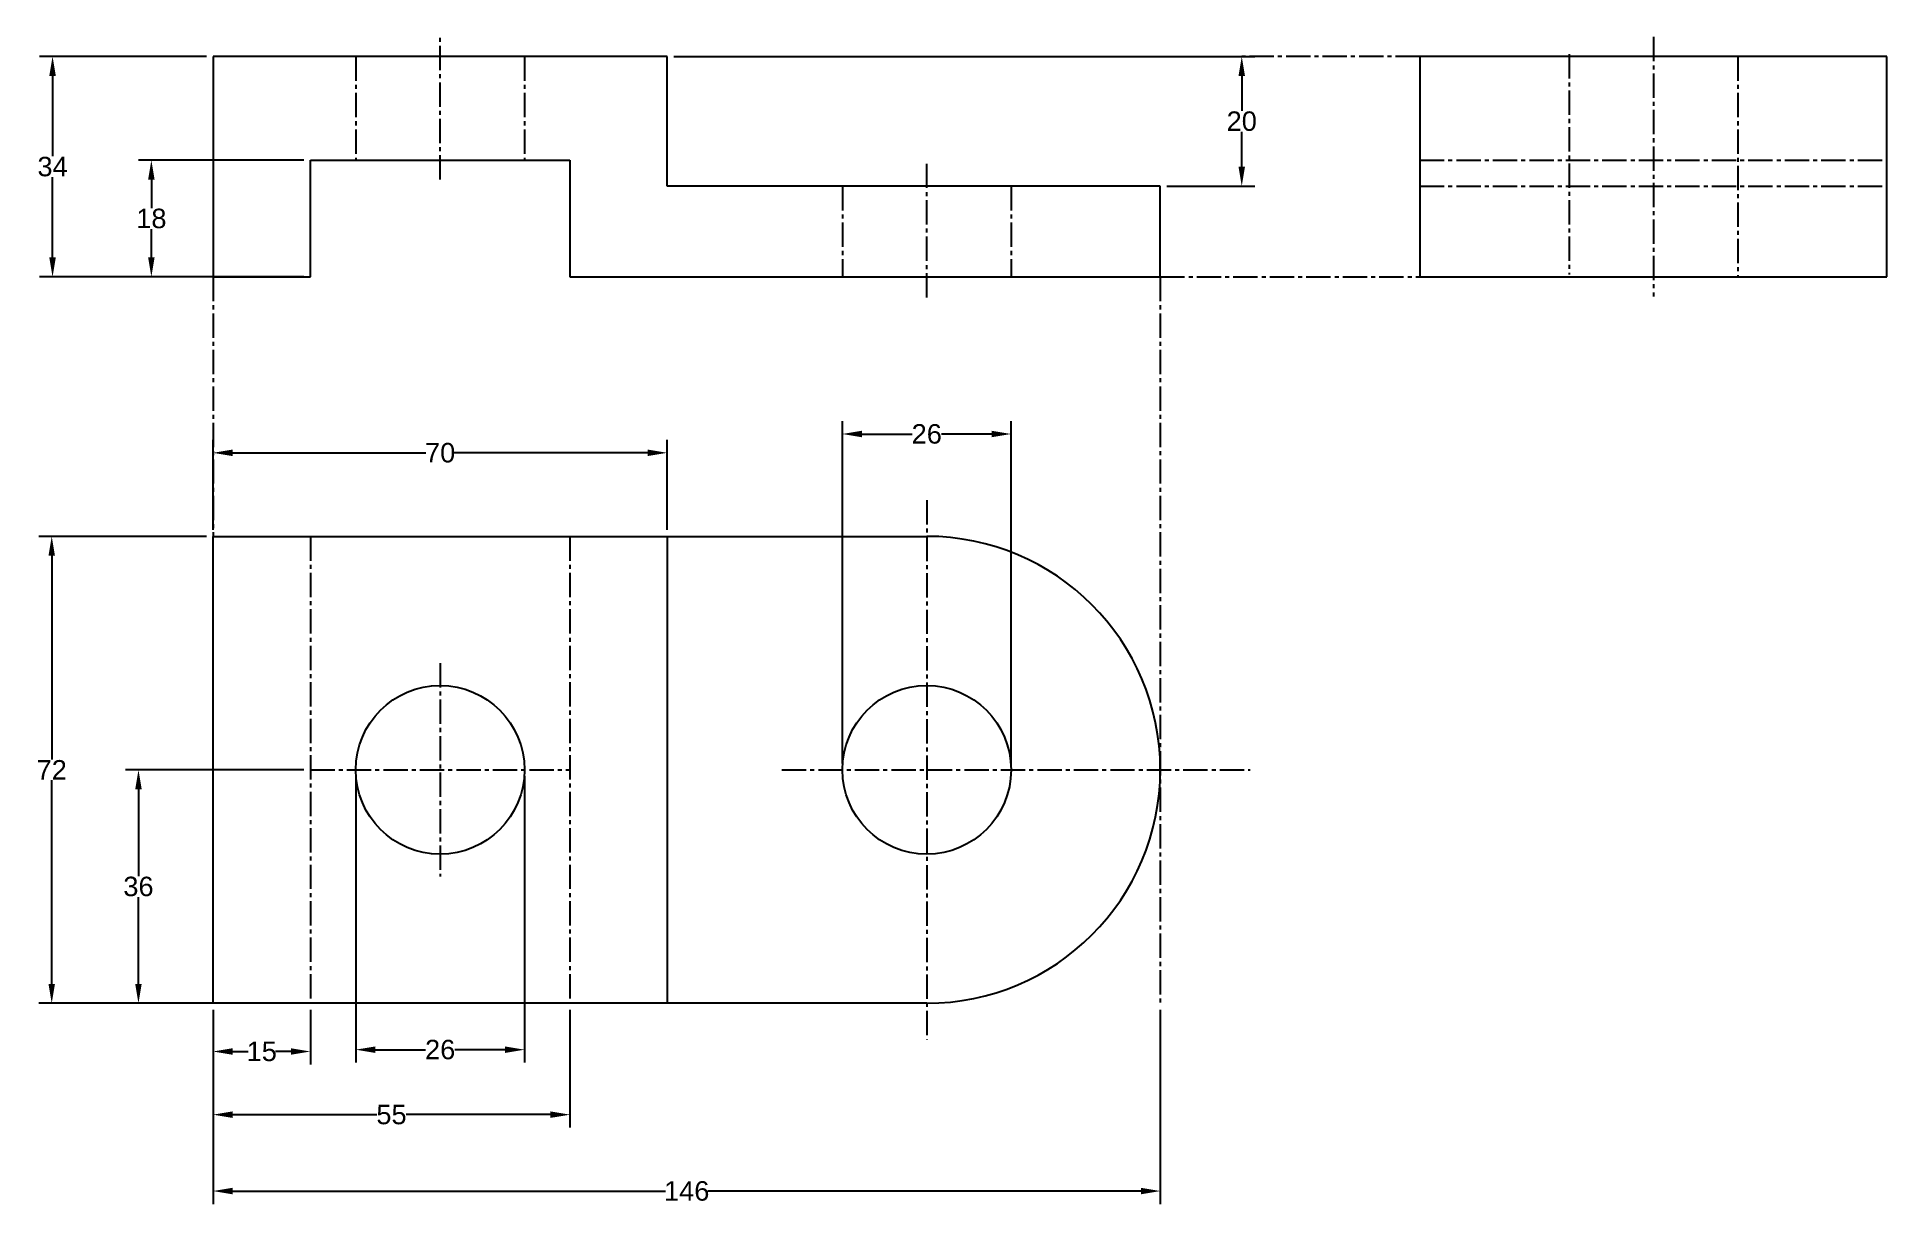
# Model space of a CAD drawing. Header units: inches. Extents: x 0 to 285, y 0 to 180.
import ezdxf

# ---------------------------------------------------------------- set-up
doc = ezdxf.new("R2010")
doc.units = ezdxf.units.IN
doc.header["$LTSCALE"] = 5
doc.header["$MEASUREMENT"] = 0
doc.linetypes.add('CENTER2', pattern=[1.125, 0.75, -0.125, 0.125, -0.125])
doc.layers.add('Center', color=121, linetype='CENTER2')
doc.layers.add('hidden', color=255, linetype='CENTER2')
doc.styles.get("Standard").update_dxf_attribs({"font": 'arial.ttf'})
doc.dimstyles.get("Standard").update_dxf_attribs({"dimtxt": 3, "dimasz": 3, "dimexe": 2, "dimexo": 1, "dimgap": 0.09, "dimtad": 0, "dimtih": 1, "dimtoh": 1, "dimdec": 0, "dimzin": 0, "dimdsep": 46, "dimtxsty": 'Standard', "dimcen": 0.09, "dimclrd": 3, "dimclre": 3, "dimclrt": 2, "dimadec": 0, "dimazin": 0, "dimtfac": 1, "dimtdec": 0, "dimtix": 1, "dimtofl": 0, "dimtmove": 0, "dimatfit": 0, "dimfxl": 1, "dimtfillclr": 2, "dimtolj": 1, "dimtzin": 0, "dimarcsym": 0})

# ---------------------------------------------------------------- blocks, each defined once
blk = doc.blocks.new('*D12')
at = {"color": 3, "linetype": 'Continuous', "lineweight": -2, "transparency": 16777216}
for p, q in [((26.99, 103.97), (26.99, 117.85)), ((29.99, 115.85), (59.77, 115.85)), ((93.99, 115.85), (64.21, 115.85))]:
    blk.add_line(p, q, dxfattribs=at)
at = {"color": 3, "lineweight": -2, "transparency": 16777216}
blk.add_line((96.99, 103.97), (96.99, 117.85), dxfattribs=at)
at = {"color": 3, "transparency": 16777216}
for points in [[(29.99, 116.35), (29.99, 115.35), (26.99, 115.85)], [(93.99, 116.35), (93.99, 115.35), (96.99, 115.85)]]:
    blk.add_solid(points, dxfattribs=at)
at = {"layer": 'Defpoints', "color": 0, "transparency": 16777216}
for p in [(96.99, 115.85), (26.99, 102.97), (96.99, 102.97)]:
    blk.add_point(p, dxfattribs=at)
at = {"color": 2, "transparency": 16777216, "insert": (61.99, 115.85), "char_height": 3, "attachment_point": 5}
blk.add_mtext('\\A1;70', dxfattribs=at)
blk = doc.blocks.new('*D13')
at = {"color": 3, "linetype": 'Continuous', "lineweight": -2, "transparency": 16777216}
for p, q in [((26.99, 29.97), (26.99, 21.54)), ((29.99, 23.54), (32.38, 23.54)), ((38.99, 23.54), (36.6, 23.54))]:
    blk.add_line(p, q, dxfattribs=at)
at = {"color": 3, "lineweight": -2, "transparency": 16777216}
blk.add_line((41.99, 29.97), (41.99, 21.54), dxfattribs=at)
at = {"color": 3, "transparency": 16777216}
for points in [[(29.99, 24.04), (29.99, 23.04), (26.99, 23.54)], [(38.99, 24.04), (38.99, 23.04), (41.99, 23.54)]]:
    blk.add_solid(points, dxfattribs=at)
at = {"layer": 'Defpoints', "color": 0, "transparency": 16777216}
for p in [(26.99, 30.97), (41.99, 30.97), (41.99, 23.54)]:
    blk.add_point(p, dxfattribs=at)
at = {"color": 2, "transparency": 16777216, "insert": (34.49, 23.54), "char_height": 3, "attachment_point": 5}
blk.add_mtext('\\A1;15', dxfattribs=at)
blk = doc.blocks.new('*D14')
at = {"color": 3, "linetype": 'Continuous', "lineweight": -2, "transparency": 16777216}
for p, q in [((26.99, 29.97), (26.99, 11.8)), ((29.99, 13.8), (52.24, 13.8)), ((78.99, 13.8), (56.74, 13.8))]:
    blk.add_line(p, q, dxfattribs=at)
at = {"color": 3, "lineweight": -2, "transparency": 16777216}
blk.add_line((81.99, 29.97), (81.99, 11.8), dxfattribs=at)
at = {"color": 3, "transparency": 16777216}
for points in [[(29.99, 14.3), (29.99, 13.3), (26.99, 13.8)], [(78.99, 14.3), (78.99, 13.3), (81.99, 13.8)]]:
    blk.add_solid(points, dxfattribs=at)
at = {"layer": 'Defpoints', "color": 0, "transparency": 16777216}
for p in [(26.99, 30.97), (81.99, 30.97), (81.99, 13.8)]:
    blk.add_point(p, dxfattribs=at)
at = {"color": 2, "transparency": 16777216, "insert": (54.49, 13.8), "char_height": 3, "attachment_point": 5}
blk.add_mtext('\\A1;55', dxfattribs=at)
blk = doc.blocks.new('*D15')
at = {"color": 3, "linetype": 'Continuous', "lineweight": -2, "transparency": 16777216}
for p, q in [((123.99, 67.97), (123.99, 120.75)), ((126.99, 118.75), (134.73, 118.75)), ((146.99, 118.75), (139.25, 118.75))]:
    blk.add_line(p, q, dxfattribs=at)
at = {"color": 3, "lineweight": -2, "transparency": 16777216}
blk.add_line((149.99, 67.97), (149.99, 120.75), dxfattribs=at)
at = {"color": 3, "transparency": 16777216}
for points in [[(126.99, 119.25), (126.99, 118.25), (123.99, 118.75)], [(146.99, 119.25), (146.99, 118.25), (149.99, 118.75)]]:
    blk.add_solid(points, dxfattribs=at)
at = {"layer": 'Defpoints', "color": 0, "transparency": 16777216}
for p in [(149.99, 118.75), (123.99, 66.97), (149.99, 66.97)]:
    blk.add_point(p, dxfattribs=at)
at = {"color": 2, "transparency": 16777216, "insert": (136.99, 118.75), "char_height": 3, "attachment_point": 5}
blk.add_mtext('\\A1;26', dxfattribs=at)
blk = doc.blocks.new('*D16')
at = {"color": 3, "linetype": 'Continuous', "lineweight": -2, "transparency": 16777216}
for p, q in [((40.99, 66.97), (13.49, 66.97)), ((15.49, 63.97), (15.49, 50.59)), ((15.49, 33.97), (15.49, 47.35))]:
    blk.add_line(p, q, dxfattribs=at)
at = {"color": 3, "lineweight": -2, "transparency": 16777216}
blk.add_line((47.99, 30.97), (13.49, 30.97), dxfattribs=at)
at = {"color": 3, "transparency": 16777216}
for points in [[(14.99, 63.97), (15.99, 63.97), (15.49, 66.97)], [(14.99, 33.97), (15.99, 33.97), (15.49, 30.97)]]:
    blk.add_solid(points, dxfattribs=at)
at = {"layer": 'Defpoints', "color": 0, "transparency": 16777216}
for p in [(41.99, 66.97), (15.49, 30.97), (48.99, 30.97)]:
    blk.add_point(p, dxfattribs=at)
at = {"color": 2, "transparency": 16777216, "insert": (15.49, 48.97), "char_height": 3, "attachment_point": 5}
blk.add_mtext('\\A1;36', dxfattribs=at)
blk = doc.blocks.new('*D17')
at = {"color": 3, "linetype": 'Continuous', "lineweight": -2, "transparency": 16777216}
for p, q in [((48.99, 65.97), (48.99, 21.82)), ((51.99, 23.82), (59.73, 23.82)), ((71.99, 23.82), (64.25, 23.82))]:
    blk.add_line(p, q, dxfattribs=at)
at = {"color": 3, "lineweight": -2, "transparency": 16777216}
blk.add_line((74.99, 65.97), (74.99, 21.82), dxfattribs=at)
at = {"color": 3, "transparency": 16777216}
for points in [[(51.99, 24.32), (51.99, 23.32), (48.99, 23.82)], [(71.99, 24.32), (71.99, 23.32), (74.99, 23.82)]]:
    blk.add_solid(points, dxfattribs=at)
at = {"layer": 'Defpoints', "color": 0, "transparency": 16777216}
for p in [(48.99, 66.97), (74.99, 66.97), (74.99, 23.82)]:
    blk.add_point(p, dxfattribs=at)
at = {"color": 2, "transparency": 16777216, "insert": (61.99, 23.82), "char_height": 3, "attachment_point": 5}
blk.add_mtext('\\A1;26', dxfattribs=at)
blk = doc.blocks.new('*D18')
at = {"color": 3, "linetype": 'Continuous', "lineweight": -2, "transparency": 16777216}
for p, q in [((26.99, 29.97), (26.99, 0.02)), ((29.99, 2.02), (96.73, 2.02)), ((169.99, 2.02), (103.25, 2.02))]:
    blk.add_line(p, q, dxfattribs=at)
at = {"color": 3, "lineweight": -2, "transparency": 16777216}
blk.add_line((172.99, 29.97), (172.99, 0.02), dxfattribs=at)
at = {"color": 3, "transparency": 16777216}
for points in [[(29.99, 2.52), (29.99, 1.52), (26.99, 2.02)], [(169.99, 2.52), (169.99, 1.52), (172.99, 2.02)]]:
    blk.add_solid(points, dxfattribs=at)
at = {"layer": 'Defpoints', "color": 0, "transparency": 16777216}
for p in [(26.99, 30.97), (172.99, 30.97), (172.99, 2.02)]:
    blk.add_point(p, dxfattribs=at)
at = {"color": 2, "transparency": 16777216, "insert": (99.99, 2.02), "char_height": 3, "attachment_point": 5}
blk.add_mtext('\\A1;146', dxfattribs=at)
blk = doc.blocks.new('*D20')
at = {"color": 3, "linetype": 'Continuous', "lineweight": -2, "transparency": 16777216}
for p, q in [((97.99, 176.97), (187.54, 176.97)), ((185.54, 173.97), (185.54, 168.59)), ((185.54, 159.97), (185.54, 165.35))]:
    blk.add_line(p, q, dxfattribs=at)
at = {"color": 3, "lineweight": -2, "transparency": 16777216}
blk.add_line((173.99, 156.97), (187.54, 156.97), dxfattribs=at)
at = {"color": 3, "transparency": 16777216}
for points in [[(185.04, 173.97), (186.04, 173.97), (185.54, 176.97)], [(185.04, 159.97), (186.04, 159.97), (185.54, 156.97)]]:
    blk.add_solid(points, dxfattribs=at)
at = {"layer": 'Defpoints', "color": 0, "transparency": 16777216}
for p in [(96.99, 176.97), (172.99, 156.97), (185.54, 156.97)]:
    blk.add_point(p, dxfattribs=at)
at = {"color": 2, "transparency": 16777216, "insert": (185.54, 166.97), "char_height": 3, "attachment_point": 5}
blk.add_mtext('\\A1;20', dxfattribs=at)
blk = doc.blocks.new('*D21')
at = {"color": 3, "linetype": 'Continuous', "lineweight": -2, "transparency": 16777216}
for p, q in [((25.99, 102.97), (0.12, 102.97)), ((2.12, 99.97), (2.12, 68.56)), ((2.12, 33.97), (2.12, 65.37))]:
    blk.add_line(p, q, dxfattribs=at)
at = {"color": 3, "lineweight": -2, "transparency": 16777216}
blk.add_line((25.99, 30.97), (0.12, 30.97), dxfattribs=at)
at = {"color": 3, "transparency": 16777216}
for points in [[(1.62, 99.97), (2.62, 99.97), (2.12, 102.97)], [(1.62, 33.97), (2.62, 33.97), (2.12, 30.97)]]:
    blk.add_solid(points, dxfattribs=at)
at = {"layer": 'Defpoints', "color": 0, "transparency": 16777216}
for p in [(26.99, 102.97), (2.12, 30.97), (26.99, 30.97)]:
    blk.add_point(p, dxfattribs=at)
at = {"color": 2, "transparency": 16777216, "insert": (2.12, 66.97), "char_height": 3, "attachment_point": 5}
blk.add_mtext('\\A1;72', dxfattribs=at)
blk = doc.blocks.new('*D24')
at = {"color": 3, "linetype": 'Continuous', "lineweight": -2, "transparency": 16777216}
for p, q in [((25.99, 176.97), (0.25, 176.97)), ((2.25, 173.97), (2.25, 161.59)), ((2.25, 145.97), (2.25, 158.35))]:
    blk.add_line(p, q, dxfattribs=at)
at = {"color": 3, "lineweight": -2, "transparency": 16777216}
blk.add_line((25.99, 142.97), (0.25, 142.97), dxfattribs=at)
at = {"color": 3, "transparency": 16777216}
for points in [[(1.75, 173.97), (2.75, 173.97), (2.25, 176.97)], [(1.75, 145.97), (2.75, 145.97), (2.25, 142.97)]]:
    blk.add_solid(points, dxfattribs=at)
at = {"layer": 'Defpoints', "color": 0, "transparency": 16777216}
for p in [(26.99, 176.97), (2.25, 142.97), (26.99, 142.97)]:
    blk.add_point(p, dxfattribs=at)
at = {"color": 2, "transparency": 16777216, "insert": (2.25, 159.97), "char_height": 3, "attachment_point": 5}
blk.add_mtext('\\A1;34', dxfattribs=at)
blk = doc.blocks.new('*D25')
at = {"color": 3, "linetype": 'Continuous', "lineweight": -2, "transparency": 16777216}
for p, q in [((40.99, 160.97), (15.48, 160.97)), ((17.48, 157.97), (17.48, 153.59)), ((17.48, 145.97), (17.48, 150.35))]:
    blk.add_line(p, q, dxfattribs=at)
at = {"color": 3, "lineweight": -2, "transparency": 16777216}
blk.add_line((40.99, 142.97), (15.48, 142.97), dxfattribs=at)
at = {"color": 3, "transparency": 16777216}
for points in [[(16.98, 157.97), (17.98, 157.97), (17.48, 160.97)], [(16.98, 145.97), (17.98, 145.97), (17.48, 142.97)]]:
    blk.add_solid(points, dxfattribs=at)
at = {"layer": 'Defpoints', "color": 0, "transparency": 16777216}
for p in [(41.99, 160.97), (17.48, 142.97), (41.99, 142.97)]:
    blk.add_point(p, dxfattribs=at)
at = {"color": 2, "transparency": 16777216, "insert": (17.48, 151.97), "char_height": 3, "attachment_point": 5}
blk.add_mtext('\\A1;18', dxfattribs=at)

msp = doc.modelspace()

# ---------------------------------------------------------------- linework, layer by layer
for p, q in [((96.99, 176.97), (26.99, 176.97)), ((26.99, 176.97), (26.99, 142.97)), ((96.99, 156.97), (96.99, 176.97)), ((212.99, 176.97), (212.99, 142.97)), ((284.99, 176.97), (212.99, 176.97)), ((284.99, 142.97), (284.99, 176.97)), ((41.99, 142.97), (41.99, 160.97)), ((41.99, 160.97), (81.99, 160.97)), ((81.99, 160.97), (81.99, 142.97)), ((136.99, 156.97), (96.99, 156.97)), ((172.99, 156.97), (136.99, 156.97)), ((172.99, 142.97), (172.99, 156.97)), ((26.99, 142.97), (41.99, 142.97)), ((81.99, 142.97), (96.99, 142.97)), ((96.99, 142.97), (172.99, 142.97)), ((212.99, 142.97), (284.99, 142.97)), ((26.99, 30.97), (26.99, 102.97)), ((26.99, 102.97), (136.99, 102.97)), ((96.99, 102.97), (96.99, 30.97)), ((136.99, 30.97), (26.99, 30.97))]:
    msp.add_line(p, q)
for centre in [(61.99, 66.97), (136.99, 66.97)]:
    msp.add_circle(centre, 13)
msp.add_arc((136.99, 66.97), 36, 270, 90)
at = {"layer": 'Center'}
for p, q in [((61.99, 157.97), (61.99, 179.97)), ((248.99, 179.97), (248.99, 139.97)), ((136.99, 139.81), (136.99, 160.6)), ((136.99, 108.54), (136.99, 25.39)), ((61.99, 83.42), (61.99, 50.52)), ((41.99, 66.97), (81.99, 66.97)), ((114.66, 66.97), (186.85, 66.97))]:
    msp.add_line(p, q, dxfattribs=at)
at = {"layer": 'hidden'}
for p, q in [((48.99, 176.97), (48.99, 160.97)), ((74.99, 176.97), (74.99, 160.97)), ((212.99, 176.97), (185.54, 176.97)), ((236, 177.33), (236, 143.33)), ((261.99, 176.97), (261.99, 142.97)), ((212.99, 160.97), (284.99, 160.97)), ((123.99, 156.97), (123.99, 142.97)), ((149.99, 156.97), (149.99, 142.97)), ((212.99, 156.97), (284.99, 156.97)), ((26.99, 142.97), (26.99, 102.97)), ((172.99, 142.97), (172.99, 30.97)), ((172.99, 142.97), (212.99, 142.97)), ((41.99, 102.97), (41.99, 30.97)), ((81.99, 102.97), (81.99, 30.97))]:
    msp.add_line(p, q, dxfattribs=at)

# ---------------------------------------------------------------- dimensions: what is measured, and where the dimension line sits
for base, p1, p2, picture, middle in [((2.25, 142.97), (26.99, 176.97), (26.99, 142.97), '*D24', (2.25, 159.97)), ((185.54, 156.97), (96.99, 176.97), (172.99, 156.97), '*D20', (185.54, 166.97)), ((17.48, 142.97), (41.99, 160.97), (41.99, 142.97), '*D25', (17.48, 151.97)), ((2.12, 30.97), (26.99, 102.97), (26.99, 30.97), '*D21', (2.12, 66.97)), ((15.49, 30.97), (41.99, 66.97), (48.99, 30.97), '*D16', (15.49, 48.97))]:
    dim = msp.add_linear_dim(base=base, p1=p1, p2=p2, angle=90, dimstyle='Standard')
    dim.commit()
    dim.dimension.update_dxf_attribs({"geometry": picture, "text_midpoint": middle})
for base, p1, p2, picture, middle in [((149.99, 118.75), (123.99, 66.97), (149.99, 66.97), '*D15', (136.99, 118.75)), ((96.99, 115.85), (26.99, 102.97), (96.99, 102.97), '*D12', (61.99, 115.85)), ((74.99, 23.82), (48.99, 66.97), (74.99, 66.97), '*D17', (61.99, 23.82)), ((41.99, 23.54), (26.99, 30.97), (41.99, 30.97), '*D13', (34.49, 23.54))]:
    dim = msp.add_linear_dim(base=base, p1=p1, p2=p2, dimstyle='Standard')
    dim.commit()
    dim.dimension.update_dxf_attribs({"geometry": picture, "text_midpoint": middle, "dimtype": 160})
for base, p2, picture, middle in [((81.99, 13.8), (81.99, 30.97), '*D14', (54.49, 13.8)), ((172.99, 2.02), (172.99, 30.97), '*D18', (99.99, 2.02))]:
    dim = msp.add_linear_dim(base=base, p1=(26.99, 30.97), p2=p2, dimstyle='Standard')
    dim.commit()
    dim.dimension.update_dxf_attribs({"geometry": picture, "text_midpoint": middle})

doc.saveas('drawing.dxf')
